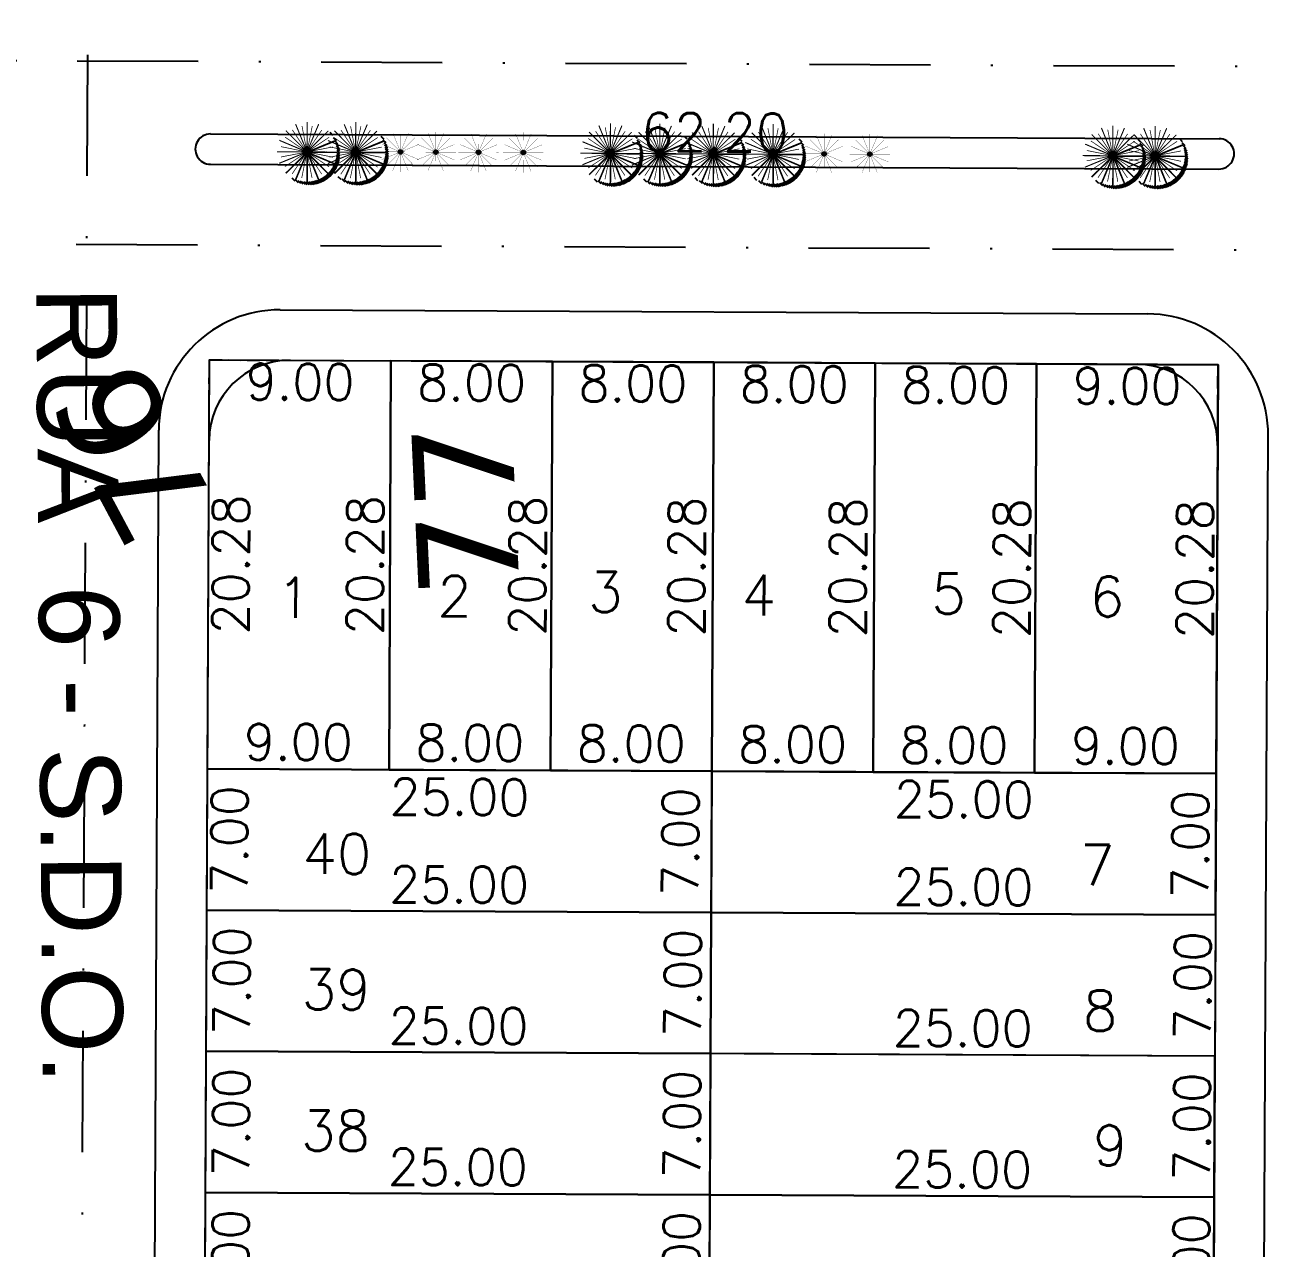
# Model space of a CAD drawing. Header units: millimetres. Extents: x -4430026 to 4783824, y 584 to 9593110.
# Drawn here: x 1933.6 to 1995.3, y 1668.9 to 1729.6 of the extents above; entities that cross this region are included whole.
import ezdxf
from ezdxf.enums import TextEntityAlignment as Align

# ---------------------------------------------------------------- set-up
doc = ezdxf.new("R2010")
doc.units = ezdxf.units.MM
for name, pattern in [('DASHDOT', [1, 0.5, -0.25, 0, -0.25]), ('HIDDEN', [0.375, 0.25, -0.125]), ('HIDDEN2', [0.1875, 0.125, -0.0625])]:
    doc.linetypes.add(name, pattern=pattern)
for name, color, linetype in [('AGT C-I', 2, 'Continuous'), ('boundary filipe', 6, 'Continuous'), ('BOUNDARY LOTES', 2, 'Continuous'), ('Calçada', 1, 'Continuous'), ('CANTOS', 9, 'HIDDEN'), ('Cota', 8, 'Continuous'), ('COTAS', 8, 'Continuous'), ('curvas', 4, 'Continuous'), ('Lotes', 2, 'Continuous'), ('Nomes de Ruas', 3, 'Continuous'), ('Numero de lotes', 5, 'Continuous'), ('PAI_pDYD', 72, 'Continuous'), ('Projeção', 8, 'HIDDEN2'), ('QUADRA', 4, 'Continuous'), ('TRANSPLANTADA RETIRADA', 12, 'Continuous')]:
    doc.layers.add(name, color=color, linetype=linetype)
doc.styles.add('Agt', font='verdana.ttf')
doc.styles.add('arcad1', font='romans.shx')
doc.styles.add('ARIAL', font='arial.ttf', dxfattribs={"height": 0.25})
doc.styles.add('ROMANS', font='romans.shx')
doc.dimstyles.new('BOLA100', dxfattribs={"dimscale": 0, "dimtxt": 1.9, "dimasz": 0.18, "dimexe": 0.18, "dimexo": 0.063, "dimgap": 0, "dimtad": 1, "dimzin": 4, "dimdsep": 46, "dimtxsty": 'ROMANS', "dimcen": 0.09, "dimse1": 1, "dimse2": 1, "dimsd1": 1, "dimsd2": 1, "dimclrt": 256, "dimaunit": 1, "dimadec": 4, "dimazin": 0, "dimtfac": 1.2, "dimtix": 1, "dimtmove": 2, "dimatfit": 3, "dimfxl": 1, "dimtvp": 2, "dimtolj": 1, "dimtzin": 4, "dimarcsym": 0})
doc.dimstyles.get("Standard").update_dxf_attribs({"dimtxt": 0.18, "dimasz": 0.18, "dimexe": 0.18, "dimexo": 0.0625, "dimgap": 0.09, "dimtad": 0, "dimtih": 1, "dimtoh": 1, "dimdec": 4, "dimzin": 0, "dimdsep": 46, "dimtxsty": 'Standard', "dimcen": 0.09, "dimadec": 0, "dimazin": 0, "dimtfac": 1, "dimtdec": 4, "dimtofl": 0, "dimtmove": 0, "dimatfit": 3, "dimfxl": 1, "dimtolj": 1, "dimtzin": 0, "dimarcsym": 0})

# ---------------------------------------------------------------- blocks, each defined once
blk = doc.blocks.new('PALMEIRA_PROPOSTA')
at = {"linetype": 'Continuous'}
h = blk.add_hatch(dxfattribs=at)
h.set_pattern_fill('_USER', color=250, scale=0.168035, angle=315, style=0, pattern_type=0)
h.set_pattern_definition([(315, (-2.75975, -4.60628), (0.1188187, 0.1188187), [])])
h.paths.add_polyline_path([(4.61, -0.41, 0.216766), (3.17, 2.76, -0.18118), (4.2, 0, -0.643702), (-2.76, -3.17, 0.693222)])
blk.add_hatch(color=1, dxfattribs=at).paths.add_polyline_path([(-0.4, 0, 1), (0.4, 0, 1)])
at = {"color": 98, "linetype": 'Continuous', "const_width": 0.15}
for points in [[(-1.61, 3.88), (-0.15, 0.37)], [(0, 4.2), (0, 0.4)], [(1.61, 3.88), (0.15, 0.37)], [(-2.97, 2.97), (-0.28, 0.28)], [(2.97, 2.97), (0.28, 0.28)], [(-4.2, 0), (-0.4, 0)], [(-3.88, 1.61), (-0.37, 0.15)], [(3.88, 1.61), (0.37, 0.15)], [(4.2, 0), (0.4, 0)], [(-3.88, -1.61), (-0.37, -0.15)], [(-2.97, -2.97), (-0.28, -0.28)], [(-1.61, -3.88), (-0.15, -0.37)], [(0, -4.2), (0, -0.4)], [(1.61, -3.88), (0.15, -0.37)], [(2.97, -2.97), (0.28, -0.28)], [(3.88, -1.61), (0.37, -0.15)]]:
    blk.add_lwpolyline(points, dxfattribs=at)
at = {"color": 96, "linetype": 'Continuous', "const_width": 0.1}
for points in [[(-0.72, 3.63), (-0.08, 0.39)], [(0.72, 3.63), (0.08, 0.39)], [(-3.08, 2.06), (-0.33, 0.22)], [(-2.06, 3.08), (-0.22, 0.33)], [(2.06, 3.08), (0.22, 0.33)], [(3.08, 2.06), (0.33, 0.22)], [(-3.63, 0.72), (-0.39, 0.08)], [(3.63, 0.72), (0.39, 0.08)], [(-3.63, -0.72), (-0.39, -0.08)], [(-3.08, -2.06), (-0.33, -0.22)], [(-2.06, -3.08), (-0.22, -0.33)], [(-0.72, -3.63), (-0.08, -0.39)], [(0.72, -3.63), (0.08, -0.39)], [(2.06, -3.08), (0.22, -0.33)], [(3.08, -2.06), (0.33, -0.22)], [(3.63, -0.72), (0.39, -0.08)]]:
    blk.add_lwpolyline(points, dxfattribs=at)
at = {"color": 98, "linetype": 'Continuous', "true_color": 0x001a00, "const_width": 0.15}
for points in [[(3.92, 1.52), (0.4, 0.07)], [(4.2, -0.07), (0.4, -0.07)], [(-2.92, -3.02), (-0.23, -0.34)], [(-1.54, -3.91), (-0.09, -0.4)], [(0.07, -4.2), (0.07, -0.4)], [(1.68, -3.85), (0.23, -0.34)], [(2.92, -3.02), (0.23, -0.33)], [(3.85, -1.67), (0.34, -0.21)]]:
    blk.add_lwpolyline(points, dxfattribs=at)
at = {"color": 1, "linetype": 'Continuous'}
blk.add_circle((0, 0), 0.4, dxfattribs=at)
blk = doc.blocks.new('PALMEIRA RETIRADA')
at = {"layer": 'TRANSPLANTADA RETIRADA', "linetype": 'Continuous'}
blk.add_hatch(color=256, dxfattribs=at).paths.add_polyline_path([(-0.4, 0, 1), (0.4, 0, 1)])
at = {"layer": 'TRANSPLANTADA RETIRADA', "linetype": 'HIDDEN', "const_width": 0.05}
for points in [[(-2.97, 2.97), (-0.28, 0.28)], [(-1.61, 3.88), (-0.15, 0.37)], [(0, 4.2), (0, 0.4)], [(1.61, 3.88), (0.15, 0.37)], [(2.97, 2.97), (0.28, 0.28)], [(-4.2, 0), (-0.4, 0)], [(-3.88, 1.61), (-0.37, 0.15)], [(3.88, 1.61), (0.37, 0.15)], [(4.2, 0), (0.4, 0)], [(-3.88, -1.61), (-0.37, -0.15)], [(-2.97, -2.97), (-0.28, -0.28)], [(-1.61, -3.88), (-0.15, -0.37)], [(0, -4.2), (0, -0.4)], [(1.61, -3.88), (0.15, -0.37)], [(2.97, -2.97), (0.28, -0.28)], [(3.88, -1.61), (0.37, -0.15)]]:
    blk.add_lwpolyline(points, dxfattribs=at)
at = {"layer": 'TRANSPLANTADA RETIRADA', "linetype": 'Continuous'}
blk.add_circle((0, 0), 0.4, dxfattribs=at)
blk = doc.blocks.new('*D13688')
at = {"layer": 'DEFPOINTS', "color": 0, "linetype": 'ByBlock'}
for p in [(1874.46, 1723.744), (1936.659, 1723.449), (1936.659, 1723.449)]:
    blk.add_point(p, dxfattribs=at)
at = {"layer": 'COTAS', "linetype": 'ByBlock', "insert": (1905.564, 1724.546), "char_height": 1.9, "attachment_point": 5, "rotation": 359.72858, "style": 'ROMANS'}
blk.add_mtext('\\A1;62.20', dxfattribs=at)
blk = doc.blocks.new('*D13689')
at = {"layer": 'DEFPOINTS', "color": 0, "linetype": 'ByBlock'}
for p in [(1936.659, 1723.449), (1998.858, 1723.154), (1998.858, 1723.154)]:
    blk.add_point(p, dxfattribs=at)
at = {"layer": 'COTAS', "linetype": 'ByBlock', "insert": (1967.763, 1724.252), "char_height": 1.9, "attachment_point": 5, "rotation": 359.72858, "style": 'ROMANS'}
blk.add_mtext('\\A1;62.20', dxfattribs=at)
blk = doc.blocks.new('*D14063')
at = {"layer": 'DEFPOINTS', "color": 0, "linetype": 'ByBlock'}
for p in [(1936.659, 1723.449), (1935.917, 1566.877), (1938.041, 1566.867)]:
    blk.add_point(p, dxfattribs=at)
at = {"layer": 'COTAS', "linetype": 'ByBlock', "insert": (1937.462, 1645.158), "char_height": 1.9, "attachment_point": 5, "rotation": 89.72858, "style": 'ROMANS'}
blk.add_mtext('\\A1;156.57', dxfattribs=at)
blk = doc.blocks.new('*D14075')
at = {"layer": 'DEFPOINTS', "color": 0, "linetype": 'ByBlock'}
for p in [(1937.715, 1946.503), (1936.659, 1723.449), (1938.809, 1723.439)]:
    blk.add_point(p, dxfattribs=at)
at = {"layer": 'COTAS', "linetype": 'ByBlock', "insert": (1938.388, 1834.97), "char_height": 1.9, "attachment_point": 5, "rotation": 89.72858, "style": 'ROMANS'}
blk.add_mtext('\\A1;223.06', dxfattribs=at)
blk = doc.blocks.new('*D14231')
at = {"layer": 'DEFPOINTS', "color": 0, "linetype": 'ByBlock'}
for p in [(1937.715, 1946.503), (1935.915, 1571.068), (1931.269, 1569.569), (1935.917, 1566.877), (1935.621, 1504.301)]:
    blk.add_point(p, dxfattribs=at)
at = {"layer": 'COTAS', "linetype": 'ByBlock', "insert": (1929.415, 1566.891), "char_height": 1.9, "attachment_point": 5, "rotation": 89.87901, "style": 'ROMANS'}
blk.add_mtext('\\A1;179°41\'57"', dxfattribs=at)
blk = doc.blocks.new('*D11782')
at = {"layer": 'DEFPOINTS', "color": 0}
for p in [(1992.709, 1712.733), (1992.613, 1692.457), (1995.113, 1692.445)]:
    blk.add_point(p, dxfattribs=at)
at = {"layer": 'Cota', "color": 41, "insert": (1991.561, 1702.6), "char_height": 1.8, "attachment_point": 5, "rotation": 89.72858, "style": 'ROMANS'}
blk.add_mtext('\\A1;20.28', dxfattribs=at)
blk = doc.blocks.new('*D11783')
at = {"layer": 'DEFPOINTS', "color": 0}
for p in [(1983.709, 1712.776), (1983.613, 1692.499), (1986.032, 1692.488)]:
    blk.add_point(p, dxfattribs=at)
at = {"layer": 'Cota', "color": 41, "insert": (1982.48, 1702.643), "char_height": 1.8, "attachment_point": 5, "rotation": 89.72858, "style": 'ROMANS'}
blk.add_mtext('\\A1;20.28', dxfattribs=at)
blk = doc.blocks.new('*D11784')
at = {"layer": 'DEFPOINTS', "color": 0}
for p in [(1975.046, 1712.817), (1974.95, 1692.54), (1977.908, 1692.526)]:
    blk.add_point(p, dxfattribs=at)
at = {"layer": 'Cota', "color": 41, "insert": (1974.356, 1702.682), "char_height": 1.8, "attachment_point": 5, "rotation": 89.72858, "style": 'ROMANS'}
blk.add_mtext('\\A1;20.28', dxfattribs=at)
blk = doc.blocks.new('*D11785')
at = {"layer": 'DEFPOINTS', "color": 0}
for p in [(1967.709, 1712.852), (1967.613, 1692.575), (1969.914, 1692.564)]:
    blk.add_point(p, dxfattribs=at)
at = {"layer": 'Cota', "color": 41, "insert": (1966.362, 1702.72), "char_height": 1.8, "attachment_point": 5, "rotation": 89.72858, "style": 'ROMANS'}
blk.add_mtext('\\A1;20.28', dxfattribs=at)
blk = doc.blocks.new('*D11786')
at = {"layer": 'DEFPOINTS', "color": 0}
for p in [(1960.231, 1712.887), (1960.135, 1692.611), (1962.027, 1692.602)]:
    blk.add_point(p, dxfattribs=at)
at = {"layer": 'Cota', "color": 41, "insert": (1958.475, 1702.757), "char_height": 1.8, "attachment_point": 5, "rotation": 89.72858, "style": 'ROMANS'}
blk.add_mtext('\\A1;20.28', dxfattribs=at)
blk = doc.blocks.new('*D11787')
at = {"layer": 'DEFPOINTS', "color": 0}
for p in [(1951.709, 1712.928), (1951.613, 1692.651), (1953.972, 1692.64)]:
    blk.add_point(p, dxfattribs=at)
at = {"layer": 'Cota', "color": 41, "insert": (1950.42, 1702.795), "char_height": 1.8, "attachment_point": 5, "rotation": 89.72858, "style": 'ROMANS'}
blk.add_mtext('\\A1;20.28', dxfattribs=at)
blk = doc.blocks.new('*D11788')
at = {"layer": 'DEFPOINTS', "color": 0}
for p in [(1942.709, 1712.97), (1942.613, 1692.694), (1947.314, 1692.671)]:
    blk.add_point(p, dxfattribs=at)
at = {"layer": 'Cota', "color": 41, "insert": (1943.762, 1702.827), "char_height": 1.8, "attachment_point": 5, "rotation": 89.72858, "style": 'ROMANS'}
blk.add_mtext('\\A1;20.28', dxfattribs=at)
blk = doc.blocks.new('*D7802')
at = {"layer": 'DEFPOINTS', "color": 0}
for p in [(1942.613, 1692.694), (1947.314, 1692.671), (1942.58, 1685.694)]:
    blk.add_point(p, dxfattribs=at)
at = {"layer": 'Cota', "color": 41, "insert": (1943.698, 1689.188), "char_height": 1.8, "attachment_point": 5, "rotation": 89.72858, "style": 'ROMANS'}
blk.add_mtext('\\A1;7.00', dxfattribs=at)
blk = doc.blocks.new('*D7803')
at = {"layer": 'DEFPOINTS', "color": 0}
for p in [(1942.58, 1685.694), (1942.547, 1678.694), (1947.399, 1678.671)]:
    blk.add_point(p, dxfattribs=at)
at = {"layer": 'Cota', "color": 41, "insert": (1943.815, 1682.188), "char_height": 1.8, "attachment_point": 5, "rotation": 89.72858, "style": 'ROMANS'}
blk.add_mtext('\\A1;7.00', dxfattribs=at)
blk = doc.blocks.new('*D7804')
at = {"layer": 'DEFPOINTS', "color": 0}
for p in [(1942.547, 1678.694), (1942.514, 1671.694), (1947.365, 1671.671)]:
    blk.add_point(p, dxfattribs=at)
at = {"layer": 'Cota', "color": 41, "insert": (1943.782, 1675.188), "char_height": 1.8, "attachment_point": 5, "rotation": 89.72858, "style": 'ROMANS'}
blk.add_mtext('\\A1;7.00', dxfattribs=at)
blk = doc.blocks.new('*D7805')
at = {"layer": 'DEFPOINTS', "color": 0}
for p in [(1942.514, 1671.694), (1942.481, 1664.694), (1947.332, 1664.671)]:
    blk.add_point(p, dxfattribs=at)
at = {"layer": 'Cota', "color": 41, "insert": (1943.749, 1668.188), "char_height": 1.8, "attachment_point": 5, "rotation": 89.72858, "style": 'ROMANS'}
blk.add_mtext('\\A1;7.00', dxfattribs=at)
blk = doc.blocks.new('*D7840')
at = {"layer": 'DEFPOINTS', "color": 0}
for p in [(1942.613, 1692.694), (1951.613, 1692.651), (1951.602, 1690.403)]:
    blk.add_point(p, dxfattribs=at)
at = {"layer": 'Cota', "color": 41, "insert": (1947.12, 1694.024), "char_height": 1.8, "attachment_point": 5, "rotation": 359.72858, "style": 'ROMANS'}
blk.add_mtext('\\A1;9.00', dxfattribs=at)
blk = doc.blocks.new('*D7841')
at = {"layer": 'DEFPOINTS', "color": 0}
for p in [(1951.613, 1692.651), (1959.613, 1692.613), (1959.602, 1690.365)]:
    blk.add_point(p, dxfattribs=at)
at = {"layer": 'Cota', "color": 41, "insert": (1955.619, 1693.984), "char_height": 1.8, "attachment_point": 5, "rotation": 359.72858, "style": 'ROMANS'}
blk.add_mtext('\\A1;8.00', dxfattribs=at)
blk = doc.blocks.new('*D7842')
at = {"layer": 'DEFPOINTS', "color": 0}
for p in [(1959.613, 1692.613), (1967.613, 1692.575), (1967.602, 1690.327)]:
    blk.add_point(p, dxfattribs=at)
at = {"layer": 'Cota', "color": 41, "insert": (1963.619, 1693.946), "char_height": 1.8, "attachment_point": 5, "rotation": 359.72858, "style": 'ROMANS'}
blk.add_mtext('\\A1;8.00', dxfattribs=at)
blk = doc.blocks.new('*D7843')
at = {"layer": 'DEFPOINTS', "color": 0}
for p in [(1967.613, 1692.575), (1975.613, 1692.537), (1975.602, 1690.29)]:
    blk.add_point(p, dxfattribs=at)
at = {"layer": 'Cota', "color": 41, "insert": (1971.619, 1693.908), "char_height": 1.8, "attachment_point": 5, "rotation": 359.72858, "style": 'ROMANS'}
blk.add_mtext('\\A1;8.00', dxfattribs=at)
blk = doc.blocks.new('*D7844')
at = {"layer": 'DEFPOINTS', "color": 0}
for p in [(1975.613, 1692.537), (1983.613, 1692.499), (1983.602, 1690.252)]:
    blk.add_point(p, dxfattribs=at)
at = {"layer": 'Cota', "color": 41, "insert": (1979.619, 1693.871), "char_height": 1.8, "attachment_point": 5, "rotation": 359.72858, "style": 'ROMANS'}
blk.add_mtext('\\A1;8.00', dxfattribs=at)
blk = doc.blocks.new('*D7845')
at = {"layer": 'DEFPOINTS', "color": 0}
for p in [(1983.613, 1692.499), (1992.613, 1692.457), (1992.602, 1690.209)]:
    blk.add_point(p, dxfattribs=at)
at = {"layer": 'Cota', "color": 41, "insert": (1988.119, 1693.83), "char_height": 1.8, "attachment_point": 5, "rotation": 359.72858, "style": 'ROMANS'}
blk.add_mtext('\\A1;9.00', dxfattribs=at)
blk = doc.blocks.new('*D7846')
at = {"layer": 'DEFPOINTS', "color": 0}
for p in [(1964.969, 1692.588), (1969.67, 1692.565), (1964.935, 1685.588)]:
    blk.add_point(p, dxfattribs=at)
at = {"layer": 'Cota', "color": 41, "insert": (1966.053, 1689.083), "char_height": 1.8, "attachment_point": 5, "rotation": 89.72858, "style": 'ROMANS'}
blk.add_mtext('\\A1;7.00', dxfattribs=at)
blk = doc.blocks.new('*D7847')
at = {"layer": 'DEFPOINTS', "color": 0}
for p in [(1964.935, 1685.588), (1964.902, 1678.588), (1969.754, 1678.565)]:
    blk.add_point(p, dxfattribs=at)
at = {"layer": 'Cota', "color": 41, "insert": (1966.171, 1682.082), "char_height": 1.8, "attachment_point": 5, "rotation": 89.72858, "style": 'ROMANS'}
blk.add_mtext('\\A1;7.00', dxfattribs=at)
blk = doc.blocks.new('*D7848')
at = {"layer": 'DEFPOINTS', "color": 0}
for p in [(1964.902, 1678.588), (1964.869, 1671.588), (1969.721, 1671.565)]:
    blk.add_point(p, dxfattribs=at)
at = {"layer": 'Cota', "color": 41, "insert": (1966.138, 1675.082), "char_height": 1.8, "attachment_point": 5, "rotation": 89.72858, "style": 'ROMANS'}
blk.add_mtext('\\A1;7.00', dxfattribs=at)
blk = doc.blocks.new('*D7849')
at = {"layer": 'DEFPOINTS', "color": 0}
for p in [(1964.869, 1671.588), (1964.836, 1664.588), (1969.688, 1664.565)]:
    blk.add_point(p, dxfattribs=at)
at = {"layer": 'Cota', "color": 41, "insert": (1966.104, 1668.082), "char_height": 1.8, "attachment_point": 5, "rotation": 89.72858, "style": 'ROMANS'}
blk.add_mtext('\\A1;7.00', dxfattribs=at)
blk = doc.blocks.new('*D7860')
at = {"layer": 'DEFPOINTS', "color": 0}
for p in [(1990.247, 1692.468), (1994.948, 1692.446), (1990.214, 1685.468)]:
    blk.add_point(p, dxfattribs=at)
at = {"layer": 'Cota', "color": 41, "insert": (1991.332, 1688.963), "char_height": 1.8, "attachment_point": 5, "rotation": 89.72858, "style": 'ROMANS'}
blk.add_mtext('\\A1;7.00', dxfattribs=at)
blk = doc.blocks.new('*D7861')
at = {"layer": 'DEFPOINTS', "color": 0}
for p in [(1990.214, 1685.468), (1990.181, 1678.468), (1995.033, 1678.445)]:
    blk.add_point(p, dxfattribs=at)
at = {"layer": 'Cota', "color": 41, "insert": (1991.449, 1681.962), "char_height": 1.8, "attachment_point": 5, "rotation": 89.72858, "style": 'ROMANS'}
blk.add_mtext('\\A1;7.00', dxfattribs=at)
blk = doc.blocks.new('*D7862')
at = {"layer": 'DEFPOINTS', "color": 0}
for p in [(1990.181, 1678.468), (1990.148, 1671.468), (1994.999, 1671.445)]:
    blk.add_point(p, dxfattribs=at)
at = {"layer": 'Cota', "color": 41, "insert": (1991.416, 1674.962), "char_height": 1.8, "attachment_point": 5, "rotation": 89.72858, "style": 'ROMANS'}
blk.add_mtext('\\A1;7.00', dxfattribs=at)
blk = doc.blocks.new('*D7863')
at = {"layer": 'DEFPOINTS', "color": 0}
for p in [(1990.148, 1671.468), (1990.115, 1664.468), (1994.966, 1664.445)]:
    blk.add_point(p, dxfattribs=at)
at = {"layer": 'Cota', "color": 41, "insert": (1991.383, 1667.962), "char_height": 1.8, "attachment_point": 5, "rotation": 89.72858, "style": 'ROMANS'}
blk.add_mtext('\\A1;7.00', dxfattribs=at)
blk = doc.blocks.new('*D7928')
at = {"layer": 'DEFPOINTS', "color": 0}
for p in [(1942.51, 1670.889), (1967.51, 1670.77), (1967.503, 1669.295)]:
    blk.add_point(p, dxfattribs=at)
at = {"layer": 'Cota', "color": 41, "insert": (1955.02, 1672.954), "char_height": 1.8, "attachment_point": 5, "rotation": 359.72858, "style": 'ROMANS'}
blk.add_mtext('\\A1;25.00', dxfattribs=at)
blk = doc.blocks.new('*D7929')
at = {"layer": 'DEFPOINTS', "color": 0}
for p in [(1967.51, 1670.77), (1992.509, 1670.652), (1992.502, 1669.176)]:
    blk.add_point(p, dxfattribs=at)
at = {"layer": 'Cota', "color": 41, "insert": (1980.02, 1672.835), "char_height": 1.8, "attachment_point": 5, "rotation": 359.72858, "style": 'ROMANS'}
blk.add_mtext('\\A1;25.00', dxfattribs=at)
blk = doc.blocks.new('*D7930')
at = {"layer": 'DEFPOINTS', "color": 0}
for p in [(1942.543, 1677.889), (1967.543, 1677.77), (1967.536, 1676.294)]:
    blk.add_point(p, dxfattribs=at)
at = {"layer": 'Cota', "color": 41, "insert": (1955.053, 1679.954), "char_height": 1.8, "attachment_point": 5, "rotation": 359.72858, "style": 'ROMANS'}
blk.add_mtext('\\A1;25.00', dxfattribs=at)
blk = doc.blocks.new('*D7931')
at = {"layer": 'DEFPOINTS', "color": 0}
for p in [(1967.543, 1677.77), (1992.543, 1677.652), (1992.536, 1676.176)]:
    blk.add_point(p, dxfattribs=at)
at = {"layer": 'Cota', "color": 41, "insert": (1980.053, 1679.835), "char_height": 1.8, "attachment_point": 5, "rotation": 359.72858, "style": 'ROMANS'}
blk.add_mtext('\\A1;25.00', dxfattribs=at)
blk = doc.blocks.new('*D7932')
at = {"layer": 'DEFPOINTS', "color": 0}
for p in [(1942.576, 1684.889), (1967.576, 1684.77), (1967.569, 1683.294)]:
    blk.add_point(p, dxfattribs=at)
at = {"layer": 'Cota', "color": 41, "insert": (1955.086, 1686.954), "char_height": 1.8, "attachment_point": 5, "rotation": 359.72858, "style": 'ROMANS'}
blk.add_mtext('\\A1;25.00', dxfattribs=at)
blk = doc.blocks.new('*D7933')
at = {"layer": 'DEFPOINTS', "color": 0}
for p in [(1967.576, 1684.77), (1992.576, 1684.652), (1992.569, 1683.176)]:
    blk.add_point(p, dxfattribs=at)
at = {"layer": 'Cota', "color": 41, "insert": (1980.086, 1686.835), "char_height": 1.8, "attachment_point": 5, "rotation": 359.72858, "style": 'ROMANS'}
blk.add_mtext('\\A1;25.00', dxfattribs=at)
blk = doc.blocks.new('*D7934')
at = {"layer": 'DEFPOINTS', "color": 0}
for p in [(1942.597, 1689.236), (1967.597, 1689.118), (1967.59, 1687.642)]:
    blk.add_point(p, dxfattribs=at)
at = {"layer": 'Cota', "color": 41, "insert": (1955.107, 1691.301), "char_height": 1.8, "attachment_point": 5, "rotation": 359.72858, "style": 'ROMANS'}
blk.add_mtext('\\A1;25.00', dxfattribs=at)
blk = doc.blocks.new('*D7935')
at = {"layer": 'DEFPOINTS', "color": 0}
for p in [(1967.597, 1689.118), (1992.596, 1688.999), (1992.589, 1687.523)]:
    blk.add_point(p, dxfattribs=at)
at = {"layer": 'Cota', "color": 41, "insert": (1980.106, 1691.183), "char_height": 1.8, "attachment_point": 5, "rotation": 359.72858, "style": 'ROMANS'}
blk.add_mtext('\\A1;25.00', dxfattribs=at)
blk = doc.blocks.new('*D9567')
at = {"layer": 'DEFPOINTS', "color": 0}
for p in [(1942.709, 1712.97), (1951.709, 1712.928), (1951.687, 1708.258)]:
    blk.add_point(p, dxfattribs=at)
at = {"layer": 'Cota', "color": 41, "insert": (1947.204, 1711.879), "char_height": 1.8, "attachment_point": 5, "rotation": 359.72858, "style": 'ROMANS'}
blk.add_mtext('\\A1;9.00', dxfattribs=at)
blk = doc.blocks.new('*D9568')
at = {"layer": 'DEFPOINTS', "color": 0}
for p in [(1951.709, 1712.928), (1959.709, 1712.89), (1959.687, 1708.22)]:
    blk.add_point(p, dxfattribs=at)
at = {"layer": 'Cota', "color": 41, "insert": (1955.704, 1711.839), "char_height": 1.8, "attachment_point": 5, "rotation": 359.72858, "style": 'ROMANS'}
blk.add_mtext('\\A1;8.00', dxfattribs=at)
blk = doc.blocks.new('*D9569')
at = {"layer": 'DEFPOINTS', "color": 0}
for p in [(1959.709, 1712.89), (1967.709, 1712.852), (1967.687, 1708.182)]:
    blk.add_point(p, dxfattribs=at)
at = {"layer": 'Cota', "color": 41, "insert": (1963.704, 1711.801), "char_height": 1.8, "attachment_point": 5, "rotation": 359.72858, "style": 'ROMANS'}
blk.add_mtext('\\A1;8.00', dxfattribs=at)
blk = doc.blocks.new('*D9570')
at = {"layer": 'DEFPOINTS', "color": 0}
for p in [(1967.709, 1712.852), (1975.709, 1712.814), (1975.687, 1708.144)]:
    blk.add_point(p, dxfattribs=at)
at = {"layer": 'Cota', "color": 41, "insert": (1971.704, 1711.763), "char_height": 1.8, "attachment_point": 5, "rotation": 359.72858, "style": 'ROMANS'}
blk.add_mtext('\\A1;8.00', dxfattribs=at)
blk = doc.blocks.new('*D9571')
at = {"layer": 'DEFPOINTS', "color": 0}
for p in [(1975.709, 1712.814), (1983.709, 1712.776), (1983.687, 1708.106)]:
    blk.add_point(p, dxfattribs=at)
at = {"layer": 'Cota', "color": 41, "insert": (1979.704, 1711.725), "char_height": 1.8, "attachment_point": 5, "rotation": 359.72858, "style": 'ROMANS'}
blk.add_mtext('\\A1;8.00', dxfattribs=at)
blk = doc.blocks.new('*D9572')
at = {"layer": 'DEFPOINTS', "color": 0}
for p in [(1983.709, 1712.776), (1992.709, 1712.733), (1992.687, 1708.064)]:
    blk.add_point(p, dxfattribs=at)
at = {"layer": 'Cota', "color": 41, "insert": (1988.204, 1711.685), "char_height": 1.8, "attachment_point": 5, "rotation": 359.72858, "style": 'ROMANS'}
blk.add_mtext('\\A1;9.00', dxfattribs=at)
blk = doc.blocks.new('*D8589')
at = {"layer": 'DEFPOINTS', "color": 0, "linetype": 'ByBlock'}
for p in [(1874.46, 1723.744), (1936.659, 1723.449), (1936.659, 1723.449)]:
    blk.add_point(p, dxfattribs=at)
at = {"layer": 'COTAS', "linetype": 'ByBlock', "insert": (1905.564, 1724.546), "char_height": 1.9, "attachment_point": 5, "rotation": 359.72858, "style": 'ROMANS'}
blk.add_mtext('\\A1;62.20', dxfattribs=at)
blk = doc.blocks.new('*D8590')
at = {"layer": 'DEFPOINTS', "color": 0, "linetype": 'ByBlock'}
for p in [(1936.659, 1723.449), (1998.858, 1723.154), (1998.858, 1723.154)]:
    blk.add_point(p, dxfattribs=at)
at = {"layer": 'COTAS', "linetype": 'ByBlock', "insert": (1967.763, 1724.252), "char_height": 1.9, "attachment_point": 5, "rotation": 359.72858, "style": 'ROMANS'}
blk.add_mtext('\\A1;62.20', dxfattribs=at)
blk = doc.blocks.new('*D8605')
at = {"layer": 'DEFPOINTS', "color": 0, "linetype": 'ByBlock'}
for p in [(1937.715, 1946.503), (1936.659, 1723.449), (1938.809, 1723.439)]:
    blk.add_point(p, dxfattribs=at)
at = {"layer": 'COTAS', "linetype": 'ByBlock', "insert": (1938.388, 1834.97), "char_height": 1.9, "attachment_point": 5, "rotation": 89.72858, "style": 'ROMANS'}
blk.add_mtext('\\A1;223.06', dxfattribs=at)
blk = doc.blocks.new('*D8760')
at = {"layer": 'DEFPOINTS', "color": 0}
for p in [(1942.709, 1712.97), (1951.709, 1712.928), (1951.687, 1708.258)]:
    blk.add_point(p, dxfattribs=at)
at = {"layer": 'Cota', "color": 41, "insert": (1947.204, 1711.879), "char_height": 1.8, "attachment_point": 5, "rotation": 359.72858, "style": 'ROMANS'}
blk.add_mtext('\\A1;9.00', dxfattribs=at)
blk = doc.blocks.new('*D8761')
at = {"layer": 'DEFPOINTS', "color": 0}
for p in [(1951.709, 1712.928), (1959.709, 1712.89), (1959.687, 1708.22)]:
    blk.add_point(p, dxfattribs=at)
at = {"layer": 'Cota', "color": 41, "insert": (1955.704, 1711.839), "char_height": 1.8, "attachment_point": 5, "rotation": 359.72858, "style": 'ROMANS'}
blk.add_mtext('\\A1;8.00', dxfattribs=at)
blk = doc.blocks.new('*D8762')
at = {"layer": 'DEFPOINTS', "color": 0}
for p in [(1959.709, 1712.89), (1967.709, 1712.852), (1967.687, 1708.182)]:
    blk.add_point(p, dxfattribs=at)
at = {"layer": 'Cota', "color": 41, "insert": (1963.704, 1711.801), "char_height": 1.8, "attachment_point": 5, "rotation": 359.72858, "style": 'ROMANS'}
blk.add_mtext('\\A1;8.00', dxfattribs=at)

msp = doc.modelspace()

# ---------------------------------------------------------------- linework, layer by layer
at = {"layer": 'boundary filipe', "elevation": 2.439}
msp.add_lwpolyline([(1942.046, 1573.024), (1942.709, 1712.97), (1992.709, 1712.733), (1992.049, 1573.391)], close=True, dxfattribs=at)
at = {"layer": 'BOUNDARY LOTES', "elevation": 2.439}
for points in [[(1942.709, 1712.97), (1951.709, 1712.928), (1951.613, 1692.651), (1942.613, 1692.694)], [(1959.709, 1712.89), (1951.709, 1712.928), (1951.613, 1692.651), (1959.613, 1692.613)], [(1967.709, 1712.852), (1959.709, 1712.89), (1959.613, 1692.613), (1967.613, 1692.575)], [(1975.709, 1712.814), (1967.709, 1712.852), (1967.613, 1692.575), (1975.613, 1692.537)], [(1983.709, 1712.776), (1975.709, 1712.814), (1975.613, 1692.537), (1983.613, 1692.499)], [(1992.709, 1712.733), (1983.709, 1712.776), (1983.613, 1692.499), (1992.613, 1692.457)], [(1967.58, 1685.575), (1942.58, 1685.694), (1942.613, 1692.694), (1967.613, 1692.575)], [(1992.613, 1692.457), (1967.613, 1692.575), (1967.58, 1685.575), (1992.579, 1685.457)], [(1942.58, 1685.694), (1967.58, 1685.575), (1967.547, 1678.575), (1942.547, 1678.694)], [(1967.58, 1685.575), (1992.579, 1685.457), (1992.546, 1678.457), (1967.547, 1678.575)], [(1967.513, 1671.575), (1942.514, 1671.694), (1942.547, 1678.694), (1967.547, 1678.575)], [(1992.546, 1678.457), (1967.547, 1678.575), (1967.513, 1671.575), (1992.513, 1671.457)], [(1967.48, 1664.576), (1942.481, 1664.694), (1942.514, 1671.694), (1967.513, 1671.575)], [(1992.513, 1671.457), (1967.513, 1671.575), (1967.48, 1664.576), (1992.48, 1664.457)]]:
    msp.add_lwpolyline(points, close=True, dxfattribs=at)
at = {"layer": 'Calçada'}
for p, q in [((1942.762, 1724.17, 2.439), (1992.762, 1723.933, 2.439)), ((1942.762, 1724.17, 2.439), (1992.762, 1723.933, 2.439)), ((1942.755, 1722.67, 2.439), (1992.755, 1722.433, 2.439)), ((1942.755, 1722.67, 2.439), (1992.755, 1722.433, 2.439)), ((1946.221, 1715.454, 2.439), (1989.221, 1715.25, 2.439)), ((1946.221, 1715.454, 2.439), (1989.221, 1715.25, 2.439)), ((1939.563, 1576.579, 2.439), (1940.193, 1709.482, 2.439)), ((1994.565, 1576.837, 2.439), (1995.192, 1709.222, 2.439))]:
    msp.add_line(p, q, dxfattribs=at)
for centre, start, end in [((1946.193, 1709.454, 2.439), 89.72858, 179.72858), ((1946.193, 1709.454, 2.439), 89.72858, 179.72858), ((1989.192, 1709.25, 2.439), 359.72858, 89.72858), ((1989.192, 1709.25, 2.439), 359.72858, 89.72858)]:
    msp.add_arc(centre, 6, start, end, dxfattribs=at)
for centre, start_param, end_param in [((1942.759, 1723.42, 2.439), 4.712389, 7.853982), ((1942.759, 1723.42, 2.439), 4.712389, 7.853982), ((1992.758, 1723.183, 2.439), 1.570796, 4.712389), ((1992.758, 1723.183, 2.439), 1.570796, 4.712389)]:
    msp.add_ellipse(centre, major_axis=(-0.75, 0.004), ratio=0.99981, start_param=start_param, end_param=end_param, dxfattribs=at)
at = {"layer": 'CANTOS', "ltscale": 2.5}
for p, q in [((1942.69, 1708.97, 2.439), (1942.709, 1712.97, 2.439)), ((1942.69, 1708.97, 2.439), (1942.709, 1712.97, 2.439)), ((1942.709, 1712.97, 2.439), (1946.709, 1712.951, 2.439)), ((1942.709, 1712.97, 2.439), (1946.709, 1712.951, 2.439)), ((1988.709, 1712.752, 2.439), (1992.709, 1712.733, 2.439)), ((1988.709, 1712.752, 2.439), (1992.709, 1712.733, 2.439)), ((1992.69, 1708.733, 2.439), (1992.709, 1712.733, 2.439)), ((1992.69, 1708.733, 2.439), (1992.709, 1712.733, 2.439))]:
    msp.add_line(p, q, dxfattribs=at)
at = {"layer": 'curvas'}
for centre, start, end in [((1946.69, 1708.951, 2.439), 89.72858, 179.72858), ((1946.69, 1708.951, 2.439), 89.72858, 179.72858), ((1988.69, 1708.752, 2.439), 359.72858, 89.72858), ((1988.69, 1708.752, 2.439), 359.72858, 89.72858)]:
    msp.add_arc(centre, 4, start, end, dxfattribs=at)
at = {"layer": 'Lotes'}
for p, q in [((1951.613, 1692.651, 2.439), (1951.709, 1712.928, 2.439)), ((1959.613, 1692.613, 2.439), (1959.709, 1712.89, 2.439)), ((1967.047, 1573.208, 2.439), (1967.709, 1712.852, 2.439)), ((1975.613, 1692.537, 2.439), (1975.709, 1712.814, 2.439)), ((1983.613, 1692.499, 2.439), (1983.709, 1712.776, 2.439)), ((1992.613, 1692.457, 2.439), (1942.613, 1692.694, 2.439)), ((1992.579, 1685.457, 2.439), (1942.58, 1685.694, 2.439)), ((1992.546, 1678.457, 2.439), (1942.547, 1678.694, 2.439)), ((1992.513, 1671.457, 2.439), (1942.514, 1671.694, 2.439))]:
    msp.add_line(p, q, dxfattribs=at)
at = {"layer": 'Projeção', "linetype": 'DASHDOT', "ltscale": 12}
for p, q in [((1935.621, 1504.301, 2.439), (1937.715, 1946.503, 2.439)), ((1706.255, 1728.89, 2.439), (2244.08, 1726.342, 2.439)), ((1706.212, 1719.791, 2.439), (2248.241, 1717.223, 2.439))]:
    msp.add_line(p, q, dxfattribs=at)
at = {"layer": 'QUADRA', "elevation": 2.439}
msp.add_lwpolyline([(1942.046, 1573.024), (1942.709, 1712.97), (1992.709, 1712.733), (1992.049, 1573.391)], close=True, dxfattribs=at)

# ---------------------------------------------------------------- block references
at = {"layer": 'PAI_pDYD', "color": 2, "xscale": 0.3550421296895795, "yscale": 0.3550421296895365, "zscale": 0.3550421296895365, "rotation": 359.7285806882999}
for p in [(1947.545, 1723.279, 2.439), (1947.545, 1723.279, 2.439), (1949.955, 1723.268, 2.439), (1949.955, 1723.268, 2.439), (1962.579, 1723.208, 2.439), (1962.579, 1723.208, 2.439), (1965.033, 1723.196, 2.439), (1965.033, 1723.196, 2.439), (1967.683, 1723.184, 2.439), (1967.683, 1723.184, 2.439), (1970.644, 1723.17, 2.439), (1970.644, 1723.17, 2.439), (1987.492, 1723.09, 2.439), (1987.492, 1723.09, 2.439), (1989.585, 1723.08, 2.439), (1989.585, 1723.08, 2.439)]:
    msp.add_blockref('PALMEIRA_PROPOSTA', p, dxfattribs=at)
at = {"layer": 'TRANSPLANTADA RETIRADA', "xscale": 0.2380952380953897, "yscale": 0.2380952380954113, "zscale": 0.2380952380954113, "rotation": 359.7285806882895}
for p in [(1952.182, 1723.28, 2.439), (1952.182, 1723.28, 2.439), (1953.928, 1723.272, 2.439), (1953.928, 1723.272, 2.439), (1956.051, 1723.262, 2.439), (1956.051, 1723.262, 2.439), (1958.269, 1723.251, 2.439), (1958.269, 1723.251, 2.439), (1973.18, 1723.181, 2.439), (1973.18, 1723.181, 2.439), (1975.445, 1723.17, 2.439), (1975.445, 1723.17, 2.439)]:
    msp.add_blockref('PALMEIRA RETIRADA', p, dxfattribs=at)

# ---------------------------------------------------------------- texts
at = {"layer": 'AGT C-I', "style": 'Agt'}
for s, rotation, p in [('76', 118.11682, (1943.177, 1705.637)), ('77', 92.62257, (1958.09, 1701.32))]:
    msp.add_text(s, height=5, rotation=rotation, dxfattribs=at).set_placement(p)
at = {"layer": 'Nomes de Ruas', "extrusion": (0.018825, 0.084574, 0.996239), "style": 'ARIAL'}
msp.add_text('RUA  6 - S.D.O.', height=4, rotation=102.96746, dxfattribs=at).set_placement((-1514.951, -2087.746, 184.021))
msp.add_text('RUA  6 - S.D.O.', height=4, rotation=102.96746, dxfattribs=at).set_placement((-1514.951, -2087.746, 184.021))
at = {"layer": 'Numero de lotes', "style": 'arcad1'}
for s, p in [('1', (1946.897, 1701.175, 2.439)), ('2', (1954.86, 1701.258, 2.439)), ('3', (1962.341, 1701.464, 2.439)), ('4', (1969.941, 1701.307, 2.439)), ('5', (1979.352, 1701.383, 2.439)), ('6', (1987.202, 1701.235, 2.439)), ('40', (1949.026, 1688.483, 2.439)), ('7', (1986.725, 1687.927, 2.439)), ('39', (1948.995, 1681.755, 2.439)), ('8', (1986.867, 1680.712, 2.439)), ('38', (1948.961, 1674.755, 2.439)), ('9', (1987.364, 1674.023, 2.439))]:
    msp.add_text(s, height=2, rotation=359.72858, dxfattribs=at).set_placement(p, align=Align.MIDDLE_CENTER)

# ---------------------------------------------------------------- dimensions: what is measured, and where the dimension line sits
at = {"layer": 'Cota'}
for base, p1, p2, angle, picture, middle in [((1951.687, 1708.258, 2.439), (1942.709, 1712.97, 2.439), (1951.709, 1712.928, 2.439), 359.72858, '*D9567', (1947.204, 1711.879, 2.439)), ((1951.687, 1708.258, 2.439), (1942.709, 1712.97, 2.439), (1951.709, 1712.928, 2.439), 359.72858, '*D8760', (1947.204, 1711.879, 2.439)), ((1959.687, 1708.22, 2.439), (1951.709, 1712.928, 2.439), (1959.709, 1712.89, 2.439), 359.72858, '*D9568', (1955.704, 1711.839, 2.439)), ((1959.687, 1708.22, 2.439), (1951.709, 1712.928, 2.439), (1959.709, 1712.89, 2.439), 359.72858, '*D8761', (1955.704, 1711.839, 2.439)), ((1967.687, 1708.182, 2.439), (1959.709, 1712.89, 2.439), (1967.709, 1712.852, 2.439), 359.72858, '*D9569', (1963.704, 1711.801, 2.439)), ((1967.687, 1708.182, 2.439), (1959.709, 1712.89, 2.439), (1967.709, 1712.852, 2.439), 359.72858, '*D8762', (1963.704, 1711.801, 2.439)), ((1975.687, 1708.144, 2.439), (1967.709, 1712.852, 2.439), (1975.709, 1712.814, 2.439), 359.72858, '*D9570', (1971.704, 1711.763, 2.439)), ((1983.687, 1708.106, 2.439), (1975.709, 1712.814, 2.439), (1983.709, 1712.776, 2.439), 359.72858, '*D9571', (1979.704, 1711.725, 2.439)), ((1992.687, 1708.064, 2.439), (1983.709, 1712.776, 2.439), (1992.709, 1712.733, 2.439), 359.72858, '*D9572', (1988.204, 1711.685, 2.439)), ((1951.602, 1690.403, 2.439), (1942.613, 1692.694, 2.439), (1951.613, 1692.651, 2.439), 359.72858, '*D7840', (1947.12, 1694.024, 2.439)), ((1959.602, 1690.365, 2.439), (1951.613, 1692.651, 2.439), (1959.613, 1692.613, 2.439), 359.72858, '*D7841', (1955.619, 1693.984, 2.439)), ((1967.602, 1690.327, 2.439), (1959.613, 1692.613, 2.439), (1967.613, 1692.575, 2.439), 359.72858, '*D7842', (1963.619, 1693.946, 2.439)), ((1975.602, 1690.29, 2.439), (1967.613, 1692.575, 2.439), (1975.613, 1692.537, 2.439), 359.72858, '*D7843', (1971.619, 1693.908, 2.439)), ((1983.602, 1690.252, 2.439), (1975.613, 1692.537, 2.439), (1983.613, 1692.499, 2.439), 359.72858, '*D7844', (1979.619, 1693.871, 2.439)), ((1992.602, 1690.209, 2.439), (1983.613, 1692.499, 2.439), (1992.613, 1692.457, 2.439), 359.72858, '*D7845', (1988.119, 1693.83, 2.439)), ((1992.589, 1687.523, 2.439), (1967.597, 1689.118, 2.439), (1992.596, 1688.999, 2.439), 179.72858, '*D7935', (1980.106, 1691.183, 2.439)), ((1992.569, 1683.176, 2.439), (1967.576, 1684.77, 2.439), (1992.576, 1684.652, 2.439), 179.72858, '*D7933', (1980.086, 1686.835, 2.439)), ((1947.399, 1678.671, 2.439), (1942.58, 1685.694, 2.439), (1942.547, 1678.694, 2.439), 89.72858, '*D7803', (1943.815, 1682.188, 2.439)), ((1969.754, 1678.565, 2.439), (1964.935, 1685.588, 2.439), (1964.902, 1678.588, 2.439), 89.72858, '*D7847', (1966.171, 1682.082, 2.439)), ((1995.033, 1678.445, 2.439), (1990.214, 1685.468, 2.439), (1990.181, 1678.468, 2.439), 89.72858, '*D7861', (1991.449, 1681.962, 2.439)), ((1992.536, 1676.176, 2.439), (1967.543, 1677.77, 2.439), (1992.543, 1677.652, 2.439), 179.72858, '*D7931', (1980.053, 1679.835, 2.439)), ((1947.365, 1671.671, 2.439), (1942.547, 1678.694, 2.439), (1942.514, 1671.694, 2.439), 89.72858, '*D7804', (1943.782, 1675.188, 2.439)), ((1969.721, 1671.565, 2.439), (1964.902, 1678.588, 2.439), (1964.869, 1671.588, 2.439), 89.72858, '*D7848', (1966.138, 1675.082, 2.439)), ((1994.999, 1671.445, 2.439), (1990.181, 1678.468, 2.439), (1990.148, 1671.468, 2.439), 89.72858, '*D7862', (1991.416, 1674.962, 2.439)), ((1992.502, 1669.176, 2.439), (1967.51, 1670.77, 2.439), (1992.509, 1670.652, 2.439), 179.72858, '*D7929', (1980.02, 1672.835, 2.439)), ((1947.332, 1664.671, 2.439), (1942.514, 1671.694, 2.439), (1942.481, 1664.694, 2.439), 89.72858, '*D7805', (1943.749, 1668.188, 2.439)), ((1969.688, 1664.565, 2.439), (1964.869, 1671.588, 2.439), (1964.836, 1664.588, 2.439), 89.72858, '*D7849', (1966.104, 1668.082, 2.439)), ((1994.966, 1664.445, 2.439), (1990.148, 1671.468, 2.439), (1990.115, 1664.468, 2.439), 89.72858, '*D7863', (1991.383, 1667.962, 2.439))]:
    dim = msp.add_linear_dim(base=base, p1=p1, p2=p2, angle=angle, dimstyle='Standard', override={"dimtxt": 1.8, "dimexo": 0.063, "dimgap": 0, "dimtih": 0, "dimtoh": 0, "dimdec": 2, "dimzin": 4, "dimtxsty": 'ROMANS', "dimse1": 1, "dimse2": 1, "dimsd1": 1, "dimsd2": 1, "dimclrt": 41, "dimtfac": 1.2, "dimtdec": 2, "dimtix": 1, "dimtofl": 1, "dimtmove": 2, "dimfxl": 0.18, "dimfxlon": 1, "dimtvp": 2, "dimtzin": 4}, dxfattribs=at)
    dim.commit()
    dim.dimension.update_dxf_attribs({"geometry": picture, "text_midpoint": middle})
for p1, p2, distance, picture, middle in [((1942.709, 1712.97, 2.439), (1942.613, 1692.694, 2.439), 4.701, '*D11788', (1943.762, 1702.827, 2.439)), ((1951.709, 1712.928, 2.439), (1951.613, 1692.651, 2.439), 2.358, '*D11787', (1950.42, 1702.795, 2.439)), ((1960.231, 1712.887, 2.439), (1960.135, 1692.611, 2.439), 1.892, '*D11786', (1958.475, 1702.757, 2.439)), ((1967.709, 1712.852, 2.439), (1967.613, 1692.575, 2.439), 2.301, '*D11785', (1966.362, 1702.72, 2.439)), ((1975.046, 1712.817, 2.439), (1974.95, 1692.54, 2.439), 2.958, '*D11784', (1974.356, 1702.682, 2.439)), ((1983.709, 1712.776, 2.439), (1983.613, 1692.499, 2.439), 2.42, '*D11783', (1982.48, 1702.643, 2.439)), ((1992.709, 1712.733, 2.439), (1992.613, 1692.457, 2.439), 2.5, '*D11782', (1991.561, 1702.6, 2.439)), ((1942.58, 1685.694, 2.439), (1942.613, 1692.694, 2.439), -4.701, '*D7802', (1943.698, 1689.188, 2.439)), ((1942.597, 1689.236, 2.439), (1967.597, 1689.118, 2.439), -1.476, '*D7934', (1955.107, 1691.301, 2.439)), ((1964.935, 1685.588, 2.439), (1964.969, 1692.588, 2.439), -4.701, '*D7846', (1966.053, 1689.083, 2.439)), ((1990.214, 1685.468, 2.439), (1990.247, 1692.468, 2.439), -4.701, '*D7860', (1991.332, 1688.963, 2.439)), ((1942.576, 1684.889, 2.439), (1967.576, 1684.77, 2.439), -1.476, '*D7932', (1955.086, 1686.954, 2.439)), ((1942.543, 1677.889, 2.439), (1967.543, 1677.77, 2.439), -1.476, '*D7930', (1955.053, 1679.954, 2.439)), ((1942.51, 1670.889, 2.439), (1967.51, 1670.77, 2.439), -1.476, '*D7928', (1955.02, 1672.954, 2.439))]:
    dim = msp.add_aligned_dim(p1=p1, p2=p2, distance=distance, dimstyle='Standard', override={"dimtxt": 1.8, "dimexo": 0.063, "dimgap": 0, "dimtih": 0, "dimtoh": 0, "dimdec": 2, "dimzin": 4, "dimtxsty": 'ROMANS', "dimse1": 1, "dimse2": 1, "dimsd1": 1, "dimsd2": 1, "dimclrt": 41, "dimtfac": 1.2, "dimtdec": 2, "dimtix": 1, "dimtofl": 1, "dimtmove": 2, "dimfxl": 0.18, "dimfxlon": 1, "dimtvp": 2, "dimtzin": 4}, dxfattribs=at)
    dim.commit()
    dim.dimension.update_dxf_attribs({"geometry": picture, "text_midpoint": middle})
at = {"layer": 'COTAS', "linetype": 'ByBlock'}
dim = msp.add_angular_dim_2l(base=(1931.2685, 1569.56878), line1=((1935.62069, 1504.30133, 2.4392), (1937.71549, 1946.50328, 2.4392)), line2=((1935.91712, 1566.87723, 2.4392), (1935.91497, 1571.06759, 2.4392)), dimstyle='BOLA100', override={"dimscale": 1, "dimdec": 0, "dimazin": 1, "dimfxl": 0.18}, dxfattribs=at)
dim.commit()
dim.dimension.update_dxf_attribs({"geometry": '*D14231', "text_midpoint": (1929.41458, 1566.89096, 2.4392)})
for p1, p2, distance, picture, middle in [((1937.715, 1946.503, 2.439), (1936.659, 1723.449, 2.439), 2.151, '*D14075', (1938.388, 1834.97, 2.439)), ((1937.715, 1946.503, 2.439), (1936.659, 1723.449, 2.439), 2.151, '*D8605', (1938.388, 1834.97, 2.439)), ((1936.659, 1723.449, 2.439), (1935.917, 1566.877, 2.439), 2.124, '*D14063', (1937.462, 1645.158, 2.439))]:
    dim = msp.add_aligned_dim(p1=p1, p2=p2, distance=distance, dimstyle='BOLA100', override={"dimscale": 1, "dimfxl": 0.18}, dxfattribs=at)
    dim.commit()
    dim.dimension.update_dxf_attribs({"geometry": picture, "text_midpoint": middle})
for base, p1, p2, picture, middle in [((1936.659, 1723.449, 2.439), (1874.46, 1723.744, 2.439), (1936.659, 1723.449, 2.439), '*D13688', (1905.564, 1724.546, 2.439)), ((1936.659, 1723.449, 2.439), (1874.46, 1723.744, 2.439), (1936.659, 1723.449, 2.439), '*D8589', (1905.564, 1724.546, 2.439)), ((1998.858, 1723.154, 2.439), (1936.659, 1723.449, 2.439), (1998.858, 1723.154, 2.439), '*D13689', (1967.763, 1724.252, 2.439)), ((1998.858, 1723.154, 2.439), (1936.659, 1723.449, 2.439), (1998.858, 1723.154, 2.439), '*D8590', (1967.763, 1724.252, 2.439))]:
    dim = msp.add_linear_dim(base=base, p1=p1, p2=p2, angle=179.72858, dimstyle='BOLA100', override={"dimscale": 1, "dimfxl": 0.18}, dxfattribs=at)
    dim.commit()
    dim.dimension.update_dxf_attribs({"geometry": picture, "text_midpoint": middle})

doc.saveas('drawing.dxf')
